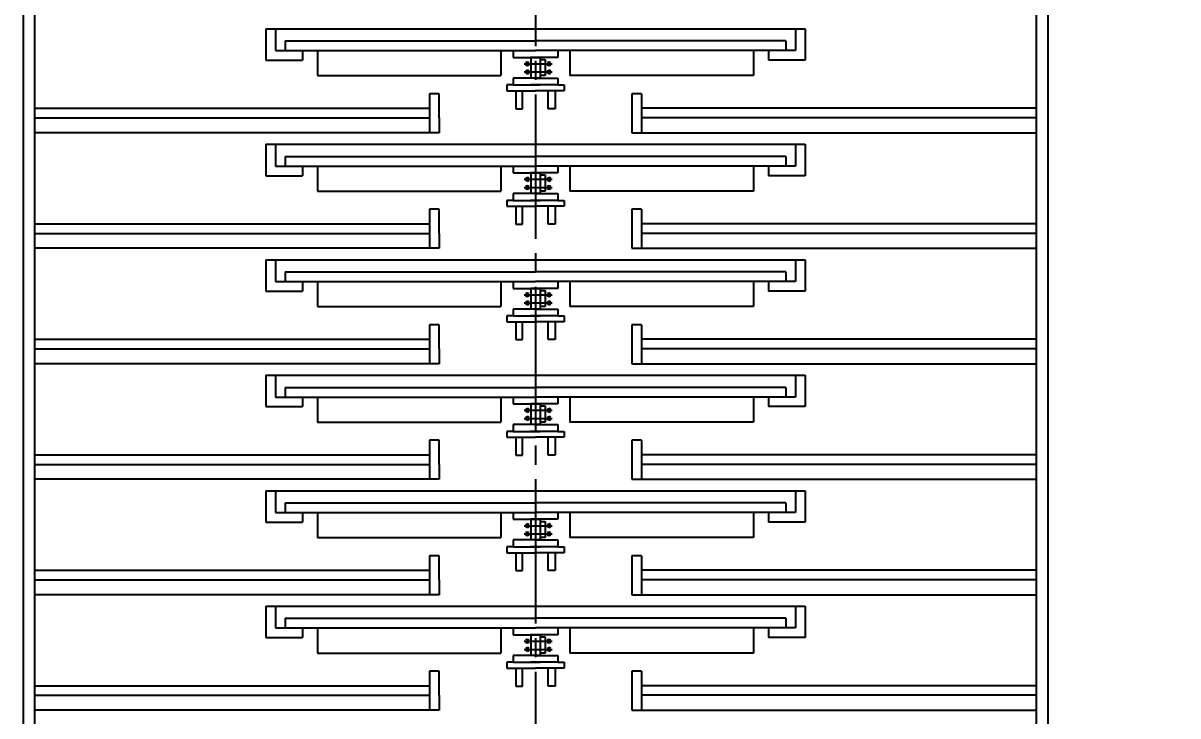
# Model space of a CAD drawing. Extents: x -42 to 819, y -365 to 844.
# Drawn here: x 106.7 to 226.6, y 477.7 to 549.7 of the extents above; entities that cross this region are included whole.
import ezdxf

# ---------------------------------------------------------------- set-up
doc = ezdxf.new("R2010")
doc.units = 0
doc.header["$MEASUREMENT"] = 0
doc.linetypes.add('CENTER', pattern=[20, 15, -1.5, 2, -1.5])
doc.layers.get('0').update_dxf_attribs({"linetype": 'CONTINUOUS'})
doc.layers.get('DEFPOINTS').update_dxf_attribs({"linetype": 'CONTINUOUS'})
for name, color, linetype in [('1', 2, 'CONTINUOUS'), ('2', 1, 'CONTINUOUS'), ('3', 3, 'CENTER'), ('DIM', 4, 'CONTINUOUS')]:
    doc.layers.add(name, color=color, linetype=linetype)
doc.styles.add('SBHZ', font='ROMANS', dxfattribs={"width": 0.85, "bigfont": 'SBTXT'})
doc.dimstyles.get("Standard").update_dxf_attribs({"dimtxt": 3, "dimasz": 3, "dimexe": 2, "dimexo": 0.0625, "dimgap": 1.2, "dimtad": 1, "dimdec": 4, "dimzin": 0, "dimdsep": 46, "dimtxsty": 'SBHZ', "dimcen": 0.09, "dimadec": 0, "dimazin": 0, "dimtfac": 1, "dimtdec": 4, "dimtmove": 2, "dimatfit": 3, "dimfxl": 0, "dimtolj": 1, "dimtzin": 0, "dimarcsym": 0})

# ---------------------------------------------------------------- blocks, each defined once
blk = doc.blocks.new('*D128')
at = {"color": 0, "linetype": 'ByBlock'}
for p, q in [((147.04, 735.5), (259.54, 735.5)), ((257.54, -209.76), (257.54, 732.5)), ((191.42, -212.76), (259.54, -212.76))]:
    blk.add_line(p, q, dxfattribs=at)
for points in [[(257.04, 732.5), (258.04, 732.5), (257.54, 735.5)], [(257.04, -209.76), (258.04, -209.76), (257.54, -212.76)]]:
    blk.add_solid(points, dxfattribs=at)
at = {"layer": 'DEFPOINTS', "color": 0, "linetype": 'ByBlock'}
for p in [(146.97, 735.5), (257.54, 735.5), (191.36, -212.76)]:
    blk.add_point(p, dxfattribs=at)
at = {"color": 0, "linetype": 'ByBlock', "insert": (254.84, 261.37), "char_height": 3, "attachment_point": 5, "rotation": 90, "style": 'SBHZ'}
blk.add_mtext('\\A1;~68300', dxfattribs=at)
blk = doc.blocks.new('*D74')
at = {"color": 0, "linetype": 'ByBlock'}
for p, q in [((267.62, 637.01), (330.8, 637.01)), ((328.8, -180.54), (328.8, 634.01)), ((267.62, -183.54), (330.8, -183.54))]:
    blk.add_line(p, q, dxfattribs=at)
for points in [[(328.3, 634.01), (329.3, 634.01), (328.8, 637.01)], [(328.3, -180.54), (329.3, -180.54), (328.8, -183.54)]]:
    blk.add_solid(points, dxfattribs=at)
at = {"layer": 'DEFPOINTS', "color": 0, "linetype": 'ByBlock'}
for p in [(267.56, 637.01), (328.8, 637.01), (267.56, -183.54)]:
    blk.add_point(p, dxfattribs=at)
at = {"color": 0, "linetype": 'ByBlock', "insert": (326.1, 226.74), "char_height": 3, "attachment_point": 5, "rotation": 90, "style": 'SBHZ'}
blk.add_mtext('\\A1;62100', dxfattribs=at)
blk = doc.blocks.new('*D73')
at = {"color": 0, "linetype": 'ByBlock'}
for p, q in [((204.83, 697.8), (260.08, 697.8)), ((258.08, 441.6), (258.08, 694.8)), ((204.83, 438.6), (260.08, 438.6))]:
    blk.add_line(p, q, dxfattribs=at)
for points in [[(257.58, 694.8), (258.58, 694.8), (258.08, 697.8)], [(257.58, 441.6), (258.58, 441.6), (258.08, 438.6)]]:
    blk.add_solid(points, dxfattribs=at)
at = {"layer": 'DEFPOINTS', "color": 0, "linetype": 'ByBlock'}
for p in [(204.77, 697.8), (258.08, 697.8), (204.77, 438.6)]:
    blk.add_point(p, dxfattribs=at)
at = {"color": 0, "linetype": 'ByBlock', "insert": (254.59, 568.2), "char_height": 3, "attachment_point": 5, "rotation": 90, "style": 'SBHZ'}
blk.add_mtext('\\A1;13000 (t=12)', dxfattribs=at)
blk = doc.blocks.new('*D126')
at = {"color": 0, "linetype": 'ByBlock'}
for p, q in [((177.12, 641.8), (216.92, 641.8)), ((214.92, 452.8), (214.92, 638.8)), ((164.32, 449.8), (216.92, 449.8))]:
    blk.add_line(p, q, dxfattribs=at)
for points in [[(214.42, 638.8), (215.42, 638.8), (214.92, 641.8)], [(214.42, 452.8), (215.42, 452.8), (214.92, 449.8)]]:
    blk.add_solid(points, dxfattribs=at)
at = {"layer": 'DEFPOINTS', "color": 0, "linetype": 'ByBlock'}
for p in [(177.06, 641.8), (214.92, 641.8), (164.26, 449.8)]:
    blk.add_point(p, dxfattribs=at)
at = {"color": 0, "linetype": 'ByBlock', "insert": (211.44, 545.8), "char_height": 3, "attachment_point": 5, "rotation": 90, "style": 'SBHZ'}
blk.add_mtext('\\A1;32X300(=9600)', dxfattribs=at)

msp = doc.modelspace()

# ---------------------------------------------------------------- linework, layer by layer
at = {"layer": '2'}
for p, q in [((107.91628, 700.3004), (107.91628, 404.6004)), ((211.91628, 652.5004), (211.91628, 430.9004)), ((213.11628, 652.5004), (213.11628, 430.9004)), ((106.71628, 651.2004), (106.71628, 404.6004)), ((131.91628, 549.06372), (187.91628, 549.06372)), ((131.91628, 549.06372), (131.91628, 545.8004)), ((132.91628, 549.06372), (132.91628, 546.8004)), ((186.91628, 549.06372), (186.91628, 546.8004)), ((187.91628, 549.06372), (187.91628, 545.8004)), ((133.91628, 547.8004), (159.91628, 547.8004)), ((133.91628, 547.8004), (133.91628, 546.8004)), ((185.91628, 547.8004), (159.91628, 547.8004)), ((185.91628, 547.8004), (185.91628, 546.8004)), ((131.91628, 545.8004), (135.71317, 545.8004)), ((132.91628, 546.8004), (159.91628, 546.8004)), ((135.71317, 546.8004), (135.71317, 545.8004)), ((137.28068, 546.8004), (137.28068, 544.19548)), ((156.34099, 546.8004), (156.34099, 544.19548)), ((157.59145, 546.8004), (157.59145, 546.09003)), ((157.59145, 546.09003), (160.41628, 546.09003)), ((159.19131, 545.65307), (158.92489, 545.19161)), ((158.92489, 545.65307), (159.19131, 545.19161)), ((162.2411, 546.09003), (159.41628, 546.09003)), ((159.43464, 546.09003), (159.43464, 543.94291)), ((186.91628, 546.8004), (159.91628, 546.8004)), ((160.39791, 546.09003), (160.39791, 543.94291)), ((160.39791, 545.87526), (160.93707, 545.87526)), ((160.93707, 545.87526), (160.93707, 544.1968)), ((161.17032, 545.65307), (161.43675, 545.19161)), ((161.43675, 545.65307), (161.17032, 545.19161)), ((162.2411, 546.8004), (162.2411, 546.09003)), ((163.49157, 546.8004), (163.49157, 544.19548)), ((182.55187, 546.8004), (182.55187, 544.19548)), ((184.11938, 546.8004), (184.11938, 545.8004)), ((187.91628, 545.8004), (184.11938, 545.8004)), ((158.92489, 544.80718), (159.19131, 544.34572)), ((159.19131, 544.80718), (158.92489, 544.34572)), ((161.43675, 544.80718), (161.17032, 544.34572)), ((161.17032, 544.80718), (161.43675, 544.34572)), ((137.28068, 544.19548), (156.34099, 544.19548)), ((157.59145, 543.23254), (156.93146, 543.23254)), ((156.93146, 543.23254), (156.93146, 542.6227)), ((160.41628, 543.94291), (157.59145, 543.94291)), ((157.59145, 543.94291), (157.59145, 543.23254)), ((157.59145, 543.23254), (160.41628, 543.23254)), ((162.2411, 543.23254), (159.41628, 543.23254)), ((159.91628, 543.94291), (162.2411, 543.94291)), ((160.93707, 544.1968), (160.39791, 544.1968)), ((162.2411, 543.94291), (162.2411, 543.23254)), ((162.2411, 543.23254), (162.90109, 543.23254)), ((162.90109, 543.23254), (162.90109, 542.6227)), ((182.55187, 544.19548), (163.49157, 544.19548)), ((149.91628, 542.31051), (148.91628, 542.31051)), ((148.91628, 542.31051), (148.91628, 538.25379)), ((149.91628, 539.8004), (149.91628, 542.31051)), ((156.93146, 542.6227), (159.91628, 542.6227)), ((157.87975, 542.6227), (157.87975, 540.76307)), ((158.59061, 540.76307), (158.59061, 542.6227)), ((162.90109, 542.6227), (159.91628, 542.6227)), ((161.24195, 540.76307), (161.24195, 542.6227)), ((161.9528, 542.6227), (161.9528, 540.76307)), ((170.91628, 542.31051), (169.91628, 542.31051)), ((169.91628, 542.31051), (169.91628, 539.8004)), ((170.91628, 542.31051), (170.91628, 538.25379)), ((107.91628, 540.8004), (148.91628, 540.8004)), ((107.91628, 539.8004), (148.91628, 539.8004)), ((149.91628, 539.8004), (149.91628, 538.25379)), ((157.87975, 540.76307), (158.59061, 540.76307)), ((161.9528, 540.76307), (161.24195, 540.76307)), ((169.91628, 539.8004), (169.91628, 538.25379)), ((211.91628, 540.8004), (170.91628, 540.8004)), ((211.91628, 539.8004), (170.91628, 539.8004)), ((149.91628, 538.25379), (107.91628, 538.25379)), ((169.91628, 538.25379), (211.91628, 538.25379)), ((131.91628, 537.06372), (187.91628, 537.06372)), ((131.91628, 537.06372), (131.91628, 533.8004)), ((132.91628, 537.06372), (132.91628, 534.8004)), ((186.91628, 537.06372), (186.91628, 534.8004)), ((187.91628, 537.06372), (187.91628, 533.8004)), ((133.91628, 535.8004), (159.91628, 535.8004)), ((133.91628, 535.8004), (133.91628, 534.8004)), ((185.91628, 535.8004), (159.91628, 535.8004)), ((185.91628, 535.8004), (185.91628, 534.8004)), ((131.91628, 533.8004), (135.71317, 533.8004)), ((132.91628, 534.8004), (159.91628, 534.8004)), ((135.71317, 534.8004), (135.71317, 533.8004)), ((137.28068, 534.8004), (137.28068, 532.19548)), ((156.34099, 534.8004), (156.34099, 532.19548)), ((157.59145, 534.8004), (157.59145, 534.09003)), ((157.59145, 534.09003), (160.41628, 534.09003)), ((159.19131, 533.65307), (158.92489, 533.19161)), ((158.92489, 533.65307), (159.19131, 533.19161)), ((162.2411, 534.09003), (159.41628, 534.09003)), ((159.43464, 534.09003), (159.43464, 531.94291)), ((186.91628, 534.8004), (159.91628, 534.8004)), ((160.39791, 534.09003), (160.39791, 531.94291)), ((160.39791, 533.87526), (160.93707, 533.87526)), ((160.93707, 533.87526), (160.93707, 532.1968)), ((161.17032, 533.65307), (161.43675, 533.19161)), ((161.43675, 533.65307), (161.17032, 533.19161)), ((162.2411, 534.8004), (162.2411, 534.09003)), ((163.49157, 534.8004), (163.49157, 532.19548)), ((182.55187, 534.8004), (182.55187, 532.19548)), ((184.11938, 534.8004), (184.11938, 533.8004)), ((187.91628, 533.8004), (184.11938, 533.8004)), ((158.92489, 532.80718), (159.19131, 532.34572)), ((159.19131, 532.80718), (158.92489, 532.34572)), ((161.43675, 532.80718), (161.17032, 532.34572)), ((161.17032, 532.80718), (161.43675, 532.34572)), ((137.28068, 532.19548), (156.34099, 532.19548)), ((157.59145, 531.23254), (156.93146, 531.23254)), ((156.93146, 531.23254), (156.93146, 530.6227)), ((160.41628, 531.94291), (157.59145, 531.94291)), ((157.59145, 531.94291), (157.59145, 531.23254)), ((157.59145, 531.23254), (160.41628, 531.23254)), ((162.2411, 531.23254), (159.41628, 531.23254)), ((159.91628, 531.94291), (162.2411, 531.94291)), ((160.93707, 532.1968), (160.39791, 532.1968)), ((162.2411, 531.94291), (162.2411, 531.23254)), ((162.2411, 531.23254), (162.90109, 531.23254)), ((162.90109, 531.23254), (162.90109, 530.6227)), ((182.55187, 532.19548), (163.49157, 532.19548)), ((149.91628, 530.31051), (148.91628, 530.31051)), ((148.91628, 530.31051), (148.91628, 526.25379)), ((149.91628, 527.8004), (149.91628, 530.31051)), ((156.93146, 530.6227), (159.91628, 530.6227)), ((157.87975, 530.6227), (157.87975, 528.76307)), ((158.59061, 528.76307), (158.59061, 530.6227)), ((162.90109, 530.6227), (159.91628, 530.6227)), ((161.24195, 528.76307), (161.24195, 530.6227)), ((161.9528, 530.6227), (161.9528, 528.76307)), ((170.91628, 530.31051), (169.91628, 530.31051)), ((169.91628, 530.31051), (169.91628, 527.8004)), ((170.91628, 530.31051), (170.91628, 526.25379)), ((107.91628, 528.8004), (148.91628, 528.8004)), ((107.91628, 527.8004), (148.91628, 527.8004)), ((149.91628, 527.8004), (149.91628, 526.25379)), ((157.87975, 528.76307), (158.59061, 528.76307)), ((161.9528, 528.76307), (161.24195, 528.76307)), ((169.91628, 527.8004), (169.91628, 526.25379)), ((211.91628, 528.8004), (170.91628, 528.8004)), ((211.91628, 527.8004), (170.91628, 527.8004)), ((149.91628, 526.25379), (107.91628, 526.25379)), ((169.91628, 526.25379), (211.91628, 526.25379)), ((131.91628, 525.06372), (187.91628, 525.06372)), ((131.91628, 525.06372), (131.91628, 521.8004)), ((132.91628, 525.06372), (132.91628, 522.8004)), ((186.91628, 525.06372), (186.91628, 522.8004)), ((187.91628, 525.06372), (187.91628, 521.8004)), ((133.91628, 523.8004), (133.91628, 522.8004)), ((133.91628, 523.8004), (159.91628, 523.8004)), ((185.91628, 523.8004), (159.91628, 523.8004)), ((185.91628, 523.8004), (185.91628, 522.8004)), ((131.91628, 521.8004), (135.71317, 521.8004)), ((132.91628, 522.8004), (159.91628, 522.8004)), ((135.71317, 522.8004), (135.71317, 521.8004)), ((137.28068, 522.8004), (137.28068, 520.19548)), ((156.34099, 522.8004), (156.34099, 520.19548)), ((157.59145, 522.8004), (157.59145, 522.09003)), ((157.59145, 522.09003), (160.41628, 522.09003)), ((159.19131, 521.65307), (158.92489, 521.19161)), ((158.92489, 521.65307), (159.19131, 521.19161)), ((162.2411, 522.09003), (159.41628, 522.09003)), ((159.43464, 522.09003), (159.43464, 519.94291)), ((186.91628, 522.8004), (159.91628, 522.8004)), ((160.39791, 522.09003), (160.39791, 519.94291)), ((160.39791, 521.87526), (160.93707, 521.87526)), ((160.93707, 521.87526), (160.93707, 520.1968)), ((161.17032, 521.65307), (161.43675, 521.19161)), ((161.43675, 521.65307), (161.17032, 521.19161)), ((162.2411, 522.8004), (162.2411, 522.09003)), ((163.49157, 522.8004), (163.49157, 520.19548)), ((182.55187, 522.8004), (182.55187, 520.19548)), ((184.11938, 522.8004), (184.11938, 521.8004)), ((187.91628, 521.8004), (184.11938, 521.8004)), ((158.92489, 520.80718), (159.19131, 520.34572)), ((159.19131, 520.80718), (158.92489, 520.34572)), ((161.43675, 520.80718), (161.17032, 520.34572)), ((161.17032, 520.80718), (161.43675, 520.34572)), ((137.28068, 520.19548), (156.34099, 520.19548)), ((160.41628, 519.94291), (157.59145, 519.94291)), ((157.59145, 519.94291), (157.59145, 519.23254)), ((159.91628, 519.94291), (162.2411, 519.94291)), ((160.93707, 520.1968), (160.39791, 520.1968)), ((162.2411, 519.94291), (162.2411, 519.23254)), ((182.55187, 520.19548), (163.49157, 520.19548)), ((149.91628, 518.31051), (148.91628, 518.31051)), ((148.91628, 518.31051), (148.91628, 514.25379)), ((149.91628, 515.8004), (149.91628, 518.31051)), ((157.59145, 519.23254), (156.93146, 519.23254)), ((156.93146, 519.23254), (156.93146, 518.6227)), ((156.93146, 518.6227), (159.91628, 518.6227)), ((157.59145, 519.23254), (160.41628, 519.23254)), ((157.87975, 518.6227), (157.87975, 516.76307)), ((158.59061, 516.76307), (158.59061, 518.6227)), ((162.2411, 519.23254), (159.41628, 519.23254)), ((162.90109, 518.6227), (159.91628, 518.6227)), ((161.24195, 516.76307), (161.24195, 518.6227)), ((161.9528, 518.6227), (161.9528, 516.76307)), ((162.2411, 519.23254), (162.90109, 519.23254)), ((162.90109, 519.23254), (162.90109, 518.6227)), ((170.91628, 518.31051), (169.91628, 518.31051)), ((169.91628, 518.31051), (169.91628, 515.8004)), ((170.91628, 518.31051), (170.91628, 514.25379)), ((107.91628, 516.8004), (148.91628, 516.8004)), ((107.91628, 515.8004), (148.91628, 515.8004)), ((149.91628, 515.8004), (149.91628, 514.25379)), ((157.87975, 516.76307), (158.59061, 516.76307)), ((161.9528, 516.76307), (161.24195, 516.76307)), ((169.91628, 515.8004), (169.91628, 514.25379)), ((211.91628, 516.8004), (170.91628, 516.8004)), ((211.91628, 515.8004), (170.91628, 515.8004)), ((149.91628, 514.25379), (107.91628, 514.25379)), ((169.91628, 514.25379), (211.91628, 514.25379)), ((131.91628, 513.06372), (187.91628, 513.06372)), ((131.91628, 513.06372), (131.91628, 509.8004)), ((132.91628, 513.06372), (132.91628, 510.8004)), ((186.91628, 513.06372), (186.91628, 510.8004)), ((187.91628, 513.06372), (187.91628, 509.8004)), ((133.91628, 511.8004), (159.91628, 511.8004)), ((133.91628, 511.8004), (133.91628, 510.8004)), ((185.91628, 511.8004), (159.91628, 511.8004)), ((185.91628, 511.8004), (185.91628, 510.8004)), ((131.91628, 509.8004), (135.71317, 509.8004)), ((132.91628, 510.8004), (159.91628, 510.8004)), ((135.71317, 510.8004), (135.71317, 509.8004)), ((137.28068, 510.8004), (137.28068, 508.19548)), ((156.34099, 510.8004), (156.34099, 508.19548)), ((157.59145, 510.8004), (157.59145, 510.09003)), ((157.59145, 510.09003), (160.41628, 510.09003)), ((159.19131, 509.65307), (158.92489, 509.19161)), ((158.92489, 509.65307), (159.19131, 509.19161)), ((162.2411, 510.09003), (159.41628, 510.09003)), ((159.43464, 510.09003), (159.43464, 507.94291)), ((186.91628, 510.8004), (159.91628, 510.8004)), ((160.39791, 510.09003), (160.39791, 507.94291)), ((160.39791, 509.87526), (160.93707, 509.87526)), ((160.93707, 509.87526), (160.93707, 508.1968)), ((161.17032, 509.65307), (161.43675, 509.19161)), ((161.43675, 509.65307), (161.17032, 509.19161)), ((162.2411, 510.8004), (162.2411, 510.09003)), ((163.49157, 510.8004), (163.49157, 508.19548)), ((182.55187, 510.8004), (182.55187, 508.19548)), ((184.11938, 510.8004), (184.11938, 509.8004)), ((187.91628, 509.8004), (184.11938, 509.8004)), ((158.92489, 508.80718), (159.19131, 508.34572)), ((159.19131, 508.80718), (158.92489, 508.34572)), ((161.43675, 508.80718), (161.17032, 508.34572)), ((161.17032, 508.80718), (161.43675, 508.34572)), ((137.28068, 508.19548), (156.34099, 508.19548)), ((160.41628, 507.94291), (157.59145, 507.94291)), ((157.59145, 507.94291), (157.59145, 507.23254)), ((159.91628, 507.94291), (162.2411, 507.94291)), ((160.93707, 508.1968), (160.39791, 508.1968)), ((162.2411, 507.94291), (162.2411, 507.23254)), ((182.55187, 508.19548), (163.49157, 508.19548)), ((149.91628, 506.31051), (148.91628, 506.31051)), ((148.91628, 506.31051), (148.91628, 502.25379)), ((149.91628, 503.8004), (149.91628, 506.31051)), ((157.59145, 507.23254), (156.93146, 507.23254)), ((156.93146, 507.23254), (156.93146, 506.6227)), ((156.93146, 506.6227), (159.91628, 506.6227)), ((157.59145, 507.23254), (160.41628, 507.23254)), ((157.87975, 506.6227), (157.87975, 504.76307)), ((158.59061, 504.76307), (158.59061, 506.6227)), ((162.2411, 507.23254), (159.41628, 507.23254)), ((162.90109, 506.6227), (159.91628, 506.6227)), ((161.24195, 504.76307), (161.24195, 506.6227)), ((161.9528, 506.6227), (161.9528, 504.76307)), ((162.2411, 507.23254), (162.90109, 507.23254)), ((162.90109, 507.23254), (162.90109, 506.6227)), ((170.91628, 506.31051), (169.91628, 506.31051)), ((169.91628, 506.31051), (169.91628, 503.8004)), ((170.91628, 506.31051), (170.91628, 502.25379)), ((107.91628, 504.8004), (148.91628, 504.8004)), ((107.91628, 503.8004), (148.91628, 503.8004)), ((149.91628, 503.8004), (149.91628, 502.25379)), ((157.87975, 504.76307), (158.59061, 504.76307)), ((161.9528, 504.76307), (161.24195, 504.76307)), ((169.91628, 503.8004), (169.91628, 502.25379)), ((211.91628, 504.8004), (170.91628, 504.8004)), ((211.91628, 503.8004), (170.91628, 503.8004)), ((149.91628, 502.25379), (107.91628, 502.25379)), ((169.91628, 502.25379), (211.91628, 502.25379)), ((131.91628, 501.06372), (187.91628, 501.06372)), ((131.91628, 501.06372), (131.91628, 497.8004)), ((132.91628, 501.06372), (132.91628, 498.8004)), ((186.91628, 501.06372), (186.91628, 498.8004)), ((187.91628, 501.06372), (187.91628, 497.8004)), ((133.91628, 499.8004), (159.91628, 499.8004)), ((133.91628, 499.8004), (133.91628, 498.8004)), ((185.91628, 499.8004), (159.91628, 499.8004)), ((185.91628, 499.8004), (185.91628, 498.8004)), ((131.91628, 497.8004), (135.71317, 497.8004)), ((132.91628, 498.8004), (159.91628, 498.8004)), ((135.71317, 498.8004), (135.71317, 497.8004)), ((137.28068, 498.8004), (137.28068, 496.19548)), ((156.34099, 498.8004), (156.34099, 496.19548)), ((157.59145, 498.8004), (157.59145, 498.09003)), ((157.59145, 498.09003), (160.41628, 498.09003)), ((162.2411, 498.09003), (159.41628, 498.09003)), ((159.43464, 498.09003), (159.43464, 495.94291)), ((186.91628, 498.8004), (159.91628, 498.8004)), ((160.39791, 498.09003), (160.39791, 495.94291)), ((160.39791, 497.87526), (160.93707, 497.87526)), ((160.93707, 497.87526), (160.93707, 496.1968)), ((162.2411, 498.8004), (162.2411, 498.09003)), ((163.49157, 498.8004), (163.49157, 496.19548)), ((182.55187, 498.8004), (182.55187, 496.19548)), ((184.11938, 498.8004), (184.11938, 497.8004)), ((187.91628, 497.8004), (184.11938, 497.8004)), ((159.19131, 497.65307), (158.92489, 497.19161)), ((158.92489, 497.65307), (159.19131, 497.19161)), ((158.92489, 496.80718), (159.19131, 496.34572)), ((159.19131, 496.80718), (158.92489, 496.34572)), ((161.17032, 497.65307), (161.43675, 497.19161)), ((161.43675, 497.65307), (161.17032, 497.19161)), ((161.43675, 496.80718), (161.17032, 496.34572)), ((161.17032, 496.80718), (161.43675, 496.34572)), ((137.28068, 496.19548), (156.34099, 496.19548)), ((160.41628, 495.94291), (157.59145, 495.94291)), ((157.59145, 495.94291), (157.59145, 495.23254)), ((159.91628, 495.94291), (162.2411, 495.94291)), ((160.93707, 496.1968), (160.39791, 496.1968)), ((162.2411, 495.94291), (162.2411, 495.23254)), ((182.55187, 496.19548), (163.49157, 496.19548)), ((149.91628, 494.31051), (148.91628, 494.31051)), ((148.91628, 494.31051), (148.91628, 490.25379)), ((149.91628, 491.8004), (149.91628, 494.31051)), ((157.59145, 495.23254), (156.93146, 495.23254)), ((156.93146, 495.23254), (156.93146, 494.6227)), ((156.93146, 494.6227), (159.91628, 494.6227)), ((157.59145, 495.23254), (160.41628, 495.23254)), ((157.87975, 494.6227), (157.87975, 492.76307)), ((158.59061, 492.76307), (158.59061, 494.6227)), ((162.2411, 495.23254), (159.41628, 495.23254)), ((162.90109, 494.6227), (159.91628, 494.6227)), ((161.24195, 492.76307), (161.24195, 494.6227)), ((161.9528, 494.6227), (161.9528, 492.76307)), ((162.2411, 495.23254), (162.90109, 495.23254)), ((162.90109, 495.23254), (162.90109, 494.6227)), ((170.91628, 494.31051), (169.91628, 494.31051)), ((169.91628, 494.31051), (169.91628, 491.8004)), ((170.91628, 494.31051), (170.91628, 490.25379)), ((107.91628, 492.8004), (148.91628, 492.8004)), ((107.91628, 491.8004), (148.91628, 491.8004)), ((149.91628, 491.8004), (149.91628, 490.25379)), ((157.87975, 492.76307), (158.59061, 492.76307)), ((161.9528, 492.76307), (161.24195, 492.76307)), ((169.91628, 491.8004), (169.91628, 490.25379)), ((211.91628, 492.8004), (170.91628, 492.8004)), ((211.91628, 491.8004), (170.91628, 491.8004)), ((149.91628, 490.25379), (107.91628, 490.25379)), ((169.91628, 490.25379), (211.91628, 490.25379)), ((131.91628, 489.06372), (187.91628, 489.06372)), ((131.91628, 489.06372), (131.91628, 485.8004)), ((132.91628, 489.06372), (132.91628, 486.8004)), ((186.91628, 489.06372), (186.91628, 486.8004)), ((187.91628, 489.06372), (187.91628, 485.8004)), ((133.91628, 487.8004), (159.91628, 487.8004)), ((133.91628, 487.8004), (133.91628, 486.8004)), ((185.91628, 487.8004), (159.91628, 487.8004)), ((185.91628, 487.8004), (185.91628, 486.8004)), ((131.91628, 485.8004), (135.71317, 485.8004)), ((132.91628, 486.8004), (159.91628, 486.8004)), ((135.71317, 486.8004), (135.71317, 485.8004)), ((137.28068, 486.8004), (137.28068, 484.19548)), ((156.34099, 486.8004), (156.34099, 484.19548)), ((157.59145, 486.8004), (157.59145, 486.09003)), ((157.59145, 486.09003), (160.41628, 486.09003)), ((162.2411, 486.09003), (159.41628, 486.09003)), ((159.43464, 486.09003), (159.43464, 483.94291)), ((186.91628, 486.8004), (159.91628, 486.8004)), ((160.39791, 486.09003), (160.39791, 483.94291)), ((160.39791, 485.87526), (160.93707, 485.87526)), ((160.93707, 485.87526), (160.93707, 484.1968)), ((162.2411, 486.8004), (162.2411, 486.09003)), ((163.49157, 486.8004), (163.49157, 484.19548)), ((182.55187, 486.8004), (182.55187, 484.19548)), ((184.11938, 486.8004), (184.11938, 485.8004)), ((187.91628, 485.8004), (184.11938, 485.8004)), ((159.19131, 485.65307), (158.92489, 485.19161)), ((158.92489, 485.65307), (159.19131, 485.19161)), ((158.92489, 484.80718), (159.19131, 484.34572)), ((159.19131, 484.80718), (158.92489, 484.34572)), ((161.17032, 485.65307), (161.43675, 485.19161)), ((161.43675, 485.65307), (161.17032, 485.19161)), ((161.43675, 484.80718), (161.17032, 484.34572)), ((161.17032, 484.80718), (161.43675, 484.34572)), ((137.28068, 484.19548), (156.34099, 484.19548)), ((160.41628, 483.94291), (157.59145, 483.94291)), ((157.59145, 483.94291), (157.59145, 483.23254)), ((159.91628, 483.94291), (162.2411, 483.94291)), ((160.93707, 484.1968), (160.39791, 484.1968)), ((162.2411, 483.94291), (162.2411, 483.23254)), ((182.55187, 484.19548), (163.49157, 484.19548)), ((149.91628, 482.31051), (148.91628, 482.31051)), ((148.91628, 482.31051), (148.91628, 478.25379)), ((149.91628, 479.8004), (149.91628, 482.31051)), ((157.59145, 483.23254), (156.93146, 483.23254)), ((156.93146, 483.23254), (156.93146, 482.6227)), ((156.93146, 482.6227), (159.91628, 482.6227)), ((157.59145, 483.23254), (160.41628, 483.23254)), ((157.87975, 482.6227), (157.87975, 480.76307)), ((158.59061, 480.76307), (158.59061, 482.6227)), ((162.2411, 483.23254), (159.41628, 483.23254)), ((162.90109, 482.6227), (159.91628, 482.6227)), ((161.24195, 480.76307), (161.24195, 482.6227)), ((161.9528, 482.6227), (161.9528, 480.76307)), ((162.2411, 483.23254), (162.90109, 483.23254)), ((162.90109, 483.23254), (162.90109, 482.6227)), ((170.91628, 482.31051), (169.91628, 482.31051)), ((169.91628, 482.31051), (169.91628, 479.8004)), ((170.91628, 482.31051), (170.91628, 478.25379)), ((107.91628, 480.8004), (148.91628, 480.8004)), ((107.91628, 479.8004), (148.91628, 479.8004)), ((149.91628, 479.8004), (149.91628, 478.25379)), ((157.87975, 480.76307), (158.59061, 480.76307)), ((161.9528, 480.76307), (161.24195, 480.76307)), ((169.91628, 479.8004), (169.91628, 478.25379)), ((211.91628, 480.8004), (170.91628, 480.8004)), ((211.91628, 479.8004), (170.91628, 479.8004)), ((149.91628, 478.25379), (107.91628, 478.25379)), ((169.91628, 478.25379), (211.91628, 478.25379))]:
    msp.add_line(p, q, dxfattribs=at)
at = {"layer": '3'}
for p, q in [((159.91628, 742.25197), (159.91628, -128.75833)), ((158.73828, 545.42234), (161.65001, 545.42234)), ((158.73828, 544.57645), (161.65001, 544.57645)), ((158.73828, 533.42234), (161.65001, 533.42234)), ((158.73828, 532.57645), (161.65001, 532.57645)), ((158.73828, 521.42234), (161.65001, 521.42234)), ((158.73828, 520.57645), (161.65001, 520.57645)), ((158.73828, 509.42234), (161.65001, 509.42234)), ((158.73828, 508.57645), (161.65001, 508.57645)), ((158.73828, 497.42234), (161.65001, 497.42234)), ((158.73828, 496.57645), (161.65001, 496.57645)), ((158.73828, 485.42234), (161.65001, 485.42234)), ((158.73828, 484.57645), (161.65001, 484.57645))]:
    msp.add_line(p, q, dxfattribs=at)

# ---------------------------------------------------------------- dimensions: what is measured, and where the dimension line sits
at = {"layer": '1'}
dim = msp.add_linear_dim(base=(281.20047, 735.5004), p1=(215.01628, -212.75833), p2=(170.63038, 735.5004), angle=90, text='~68300', dimstyle='Standard', dxfattribs=at)
dim.commit()
dim.dimension.update_dxf_attribs({"geometry": '*D128', "text_midpoint": (278.50047, 261.37104), "insert": (23.65753, 0)})
at = {"layer": 'DIM'}
for base, p1, p2, text, picture, middle, set_off in [((274.35789, 697.8004), (213.11628, -122.75833), (213.11628, 697.8004), '62100', '*D74', (271.65789, 287.52104), (-54.44438, 60.78555)), ((266.42466, 697.8004), (213.11628, 438.6004), (213.11628, 697.8004), '13000 (t=12)', '*D73', (262.93895, 568.2004), (8.34692, 0)), ((238.58001, 641.8004), (187.91628, 449.8004), (200.71628, 641.8004), '32X300(=9600)', '*D126', (235.09429, 545.8004), (23.65753, 0))]:
    dim = msp.add_linear_dim(base=base, p1=p1, p2=p2, angle=90, text=text, dimstyle='Standard', dxfattribs=at)
    dim.commit()
    dim.dimension.update_dxf_attribs({"geometry": picture, "text_midpoint": middle, "insert": set_off})

doc.saveas('drawing.dxf')
